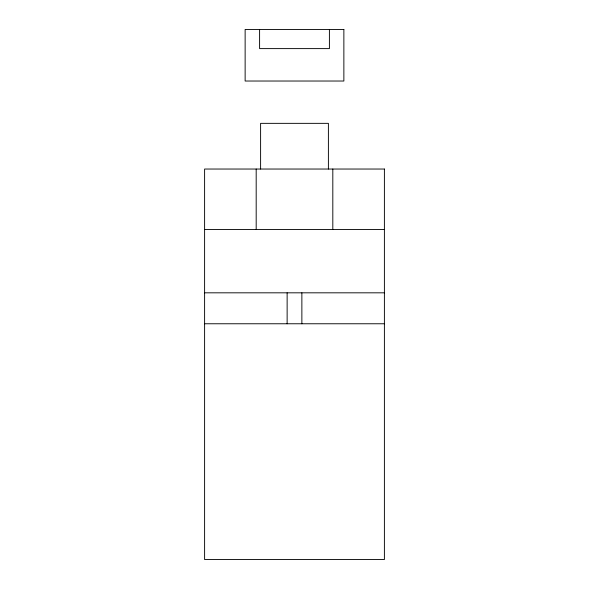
<?xml version="1.0" encoding="UTF-8"?>
<svg xmlns="http://www.w3.org/2000/svg" width="589" height="589" viewBox="0 0 589 589"><rect width="100%" height="100%" fill="white"/><g stroke="black" fill="none" stroke-linecap="round" stroke-linejoin="round"><path stroke-width="0.88" d="M204.604 229.452L384.396 229.452M204.604 292.821L384.396 292.821M204.604 323.766L384.396 323.766M332.814 169.036L332.814 229.452M329.406 29.45L329.406 48.607L259.594 48.607L259.594 29.45M328.397 169.036L328.397 123.351L260.603 123.351L260.603 169.036M301.87 292.821L301.87 323.766M287.13 292.821L287.13 323.766M256.186 169.036L256.186 229.452M343.866 29.45L245.134 29.45L245.134 81.024L343.866 81.024L343.866 29.45M384.396 169.036L204.604 169.036L204.604 559.55L384.396 559.55L384.396 169.036"/></g></svg>
